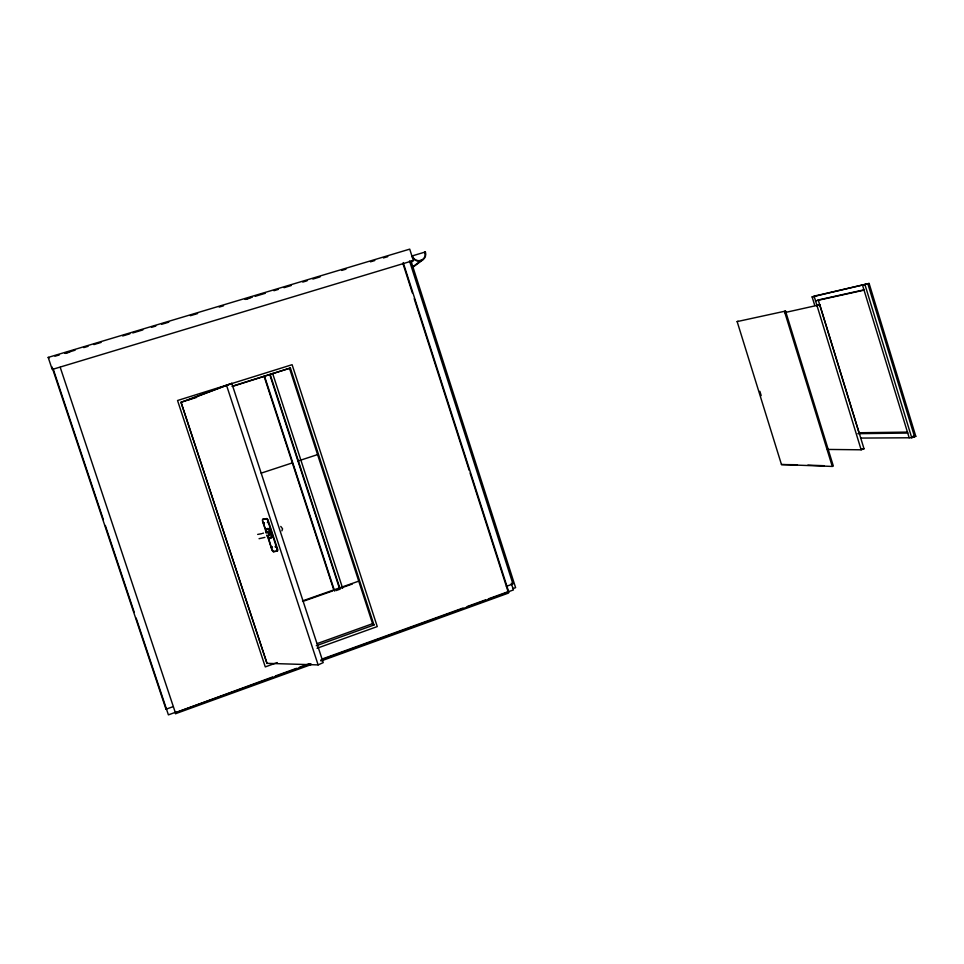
<?xml version="1.0" encoding="UTF-8"?>
<svg xmlns="http://www.w3.org/2000/svg" width="964" height="964" viewBox="0 0 964 964"><rect width="100%" height="100%" fill="white"/><g stroke="black" fill="none" stroke-linecap="round" stroke-linejoin="round"><path stroke-width="1.45" d="M311.083 664.594L175.689 713.649L175.689 712.227L168.399 714.866L136.153 618.081M264.208 522.813L264.112 523.693L264.076 522.705M267.353 522.645L267.606 522.247M271.776 546.853L272.294 547.48M275.559 547.094L275.367 546.239L275.391 547.13M173.327 706.576L166.001 709.227L166.049 707.829M272.113 547.624L271.884 546.684M412.158 256.014L412.327 255.882A6.796 6.591 55.2 0 0 420.726 260.437A6.796 6.591 55.2 0 0 424.991 252.074L424.811 252.207A6.784 6.591 55.2 0 1 425.136 253.942M411.026 262.341L413.375 260.545L409.724 249.134L48.2 357.403L52.213 369.465L413.375 260.545M412.664 266.871L422.124 259.846A6.784 6.591 55.2 0 1 420.557 260.557M413.026 267.124L422.533 260.087M232.42 386.431L290.393 368.019L373.984 624.985L316.276 645.735M281.898 530.863L282.585 528.838L280.777 526.428M318.132 664.907L323.217 662.617L231.794 383.383L181.015 402.277L266.968 663.34L318.132 664.907L226.444 384.998M267.763 537.056L271.969 549.866A2 0.844 69.5 0 0 273.439 551.661L277.307 551.059A2.012 0.844 69.5 0 0 277.548 549.046L268.149 520.379A2.012 0.856 70 0 0 266.679 518.608L262.859 519.355A2.012 0.844 70 0 0 262.63 521.391L266.365 532.779M273.439 551.661L277.307 551.059M271.969 549.866L268.197 536.888M276.873 551.227A2.012 0.844 69.5 0 0 277.114 549.215L277.548 549.046M187.498 400.205L231.794 383.383M262.859 519.355L266.679 518.608M262.63 521.391L266.341 531.2M266.233 518.765A2.012 0.856 70 0 1 267.715 520.536L268.149 520.379M832.281 466.431L833.33 466.046L785.527 311.071L737.147 321.59L781.479 464.552L832.281 466.431L784.467 311.42L785.527 311.071M860.671 438.078L911.739 437.764L915.8 436.306L869.118 283.452L814.785 296.02M506.389 586.329L512.944 583.955L409.495 260.907M512.993 588.594L515.607 587.654L411.026 261.027M272.547 676.993L175.207 712.806L310.902 663.666M275.367 675.981L296.526 668.317M299.346 667.293L309.215 663.714M323.326 658.605L462.973 608.043M467.203 606.513L485.543 599.873M488.362 598.849L506.703 592.209M506.895 592.306L513.426 589.932L511.282 583.256M320.795 660.087L508.775 592.004L403.205 262.582M320.952 661.015L508.534 593.053L470.083 473.059M317.349 643.53L372.586 623.684L373.984 624.985M827.377 449.429L861.153 449.802L864.021 448.778L819.786 304.793L784.576 312.637M277.283 662.569L265.281 666.895L177.545 400.506L292.104 364.705L377.261 626.576L317.072 648.242M781.479 464.552L797.421 464.744M302.491 600.933L359.162 581.003M304.082 600.982L332.592 590.956M352.318 584.027L339.509 588.534L270.245 376.105M336.002 590.595L340.159 589.137L270.161 374.406M262.461 533.429L263.473 533.104M264.871 537.382L259.075 538.683M816.882 305.757L819.786 304.793M737.147 321.59L738.135 321.265M814.749 305.455L812.122 296.9L815.966 295.635M816.87 295.55L814.194 296.43L861.153 449.802M865.443 284.428L862.587 285.368L909.173 437.789M812.122 296.9L869.118 283.452M261.184 473.131L292.369 462.889M298.033 461.021L317.807 454.526M196.644 397.361L181.015 402.253L267.016 663.449M232.155 386.239L290.393 368.019M65.287 353.414L69.613 352.113M245.434 299.43L249.76 298.129M54.96 356.222L59.286 354.933M65.046 353.21L75.132 350.185M83.772 347.606L88.098 346.305M93.857 344.582L101.063 342.425M122.669 335.966L129.875 333.809M132.755 332.942L142.841 329.929M151.493 327.338L155.807 326.049M161.566 324.326L168.772 322.169M190.39 315.71L197.584 313.553M219.202 307.082L223.515 305.793M245.133 299.322L252.327 297.165M255.219 296.31L265.293 293.285M273.945 290.706L278.259 289.405M284.031 287.682L291.224 285.537M302.756 282.078L307.082 280.789M312.842 279.066L320.048 276.909M341.654 270.438L345.98 269.149M370.465 261.822L374.791 260.533M383.431 257.942L387.757 256.653M261.497 533.731L257.677 534.418M818.231 299.985L864.033 289.827M815.556 300.864L864.045 290.14M859.02 432.752L907.606 432.089M857.84 433.68L907.726 433.065M912.824 436.331L915.8 436.306M911.992 436.764L914.559 436.752L867.865 283.874M861.069 448.742L864.021 448.778M807.892 465.118L824.353 465.72M508.112 591.703L508.775 592.004M48.2 357.403L49.2 357.945M263.979 522.801L264.269 523.44M60.226 367.356L175.689 713.649M53.116 368.766L103.413 519.777M105.317 525.476L134.261 612.381M51.972 366.935L166.001 709.227M264.425 375.924L334.616 591.089M264.148 376.442L333.966 590.474M267.715 520.536L277.114 549.215M289.586 368.549L372.586 623.684M272.631 373.442L342.618 588.185M403.205 264.377L412.375 292.996M414.195 298.683L469.239 470.42M759.861 391.3L761.186 395.589M818.183 299.84L859.044 432.86M864.997 284.814L911.739 437.764M273.872 551.492A2 0.844 69.5 0 1 272.487 549.95M262.859 520.054A2 0.844 70 0 1 263.293 519.186M265.811 532.743A5.145 2.169 69.8 0 1 268.269 529.501A5.145 2.169 69.8 0 1 270.884 537.49A5.145 2.169 69.8 0 1 266.642 535.261M266.63 530.104A5.145 2.169 69.8 0 1 269.474 529.369A5.145 2.169 69.8 0 1 272.005 535.851A5.145 2.169 69.8 0 1 269.595 537.695M266.281 532.61A2.253 0.952 69.8 0 1 267.679 532.465A2.253 0.952 69.8 0 1 268.595 535.574A2.253 0.952 69.8 0 1 267.1 535.406M267.173 532.526A2.169 0.904 69.8 0 1 268.341 531.995A2.169 0.904 69.8 0 1 269.438 534.851A2.169 0.904 69.8 0 1 268.269 535.382M425.401 251.953L411.917 256.002A7.23 7.013 55.2 0 0 420.858 260.846A7.23 7.013 55.2 0 0 425.401 251.953"/></g></svg>
